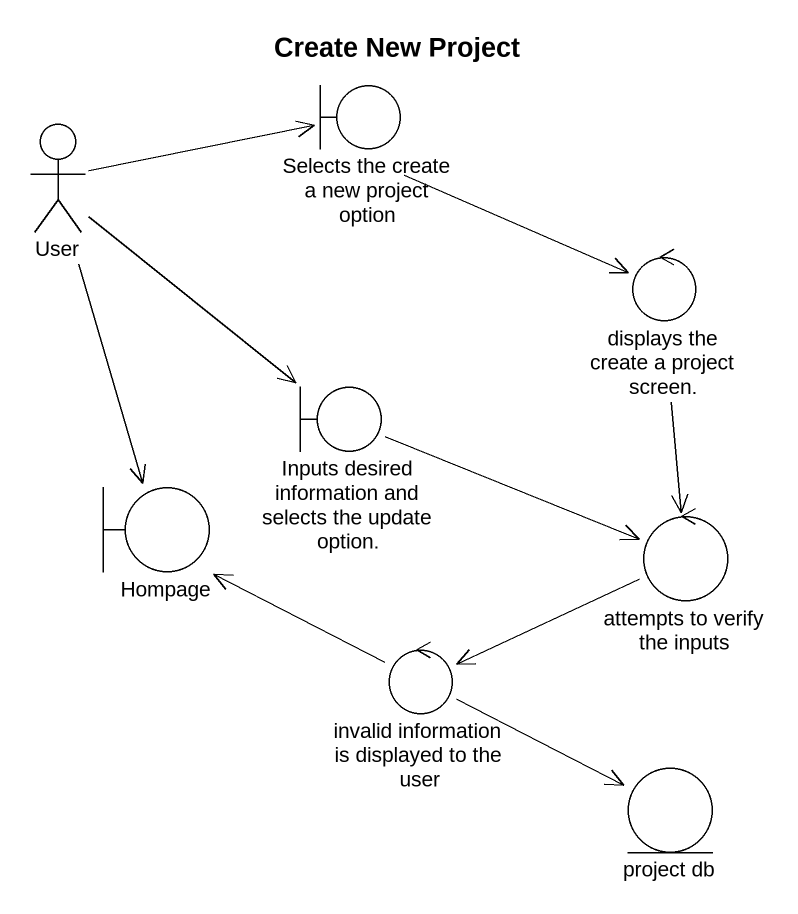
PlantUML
@startuml
title Create New Project
boundary "Selects the create a new project option" as Selects_the_create_a_new
actor User
control "displays the create a project screen." as displays_the_create_a
boundary "Inputs desired information and selects the update option." as Inputs_desired_information
boundary Hompage
control "attempts to verify the inputs" as attempts_to_verify_the
control "invalid information is displayed to the user" as invalid_information_is
entity "project db" as project_db
Selects_the_create_a_new -right-> displays_the_create_a
User -right-> Selects_the_create_a_new
User --> Inputs_desired_information
User --> Hompage
displays_the_create_a --> attempts_to_verify_the
Inputs_desired_information -right-> attempts_to_verify_the
attempts_to_verify_the -left-> invalid_information_is
invalid_information_is -up-> Hompage
invalid_information_is -right-> project_db
@enduml
